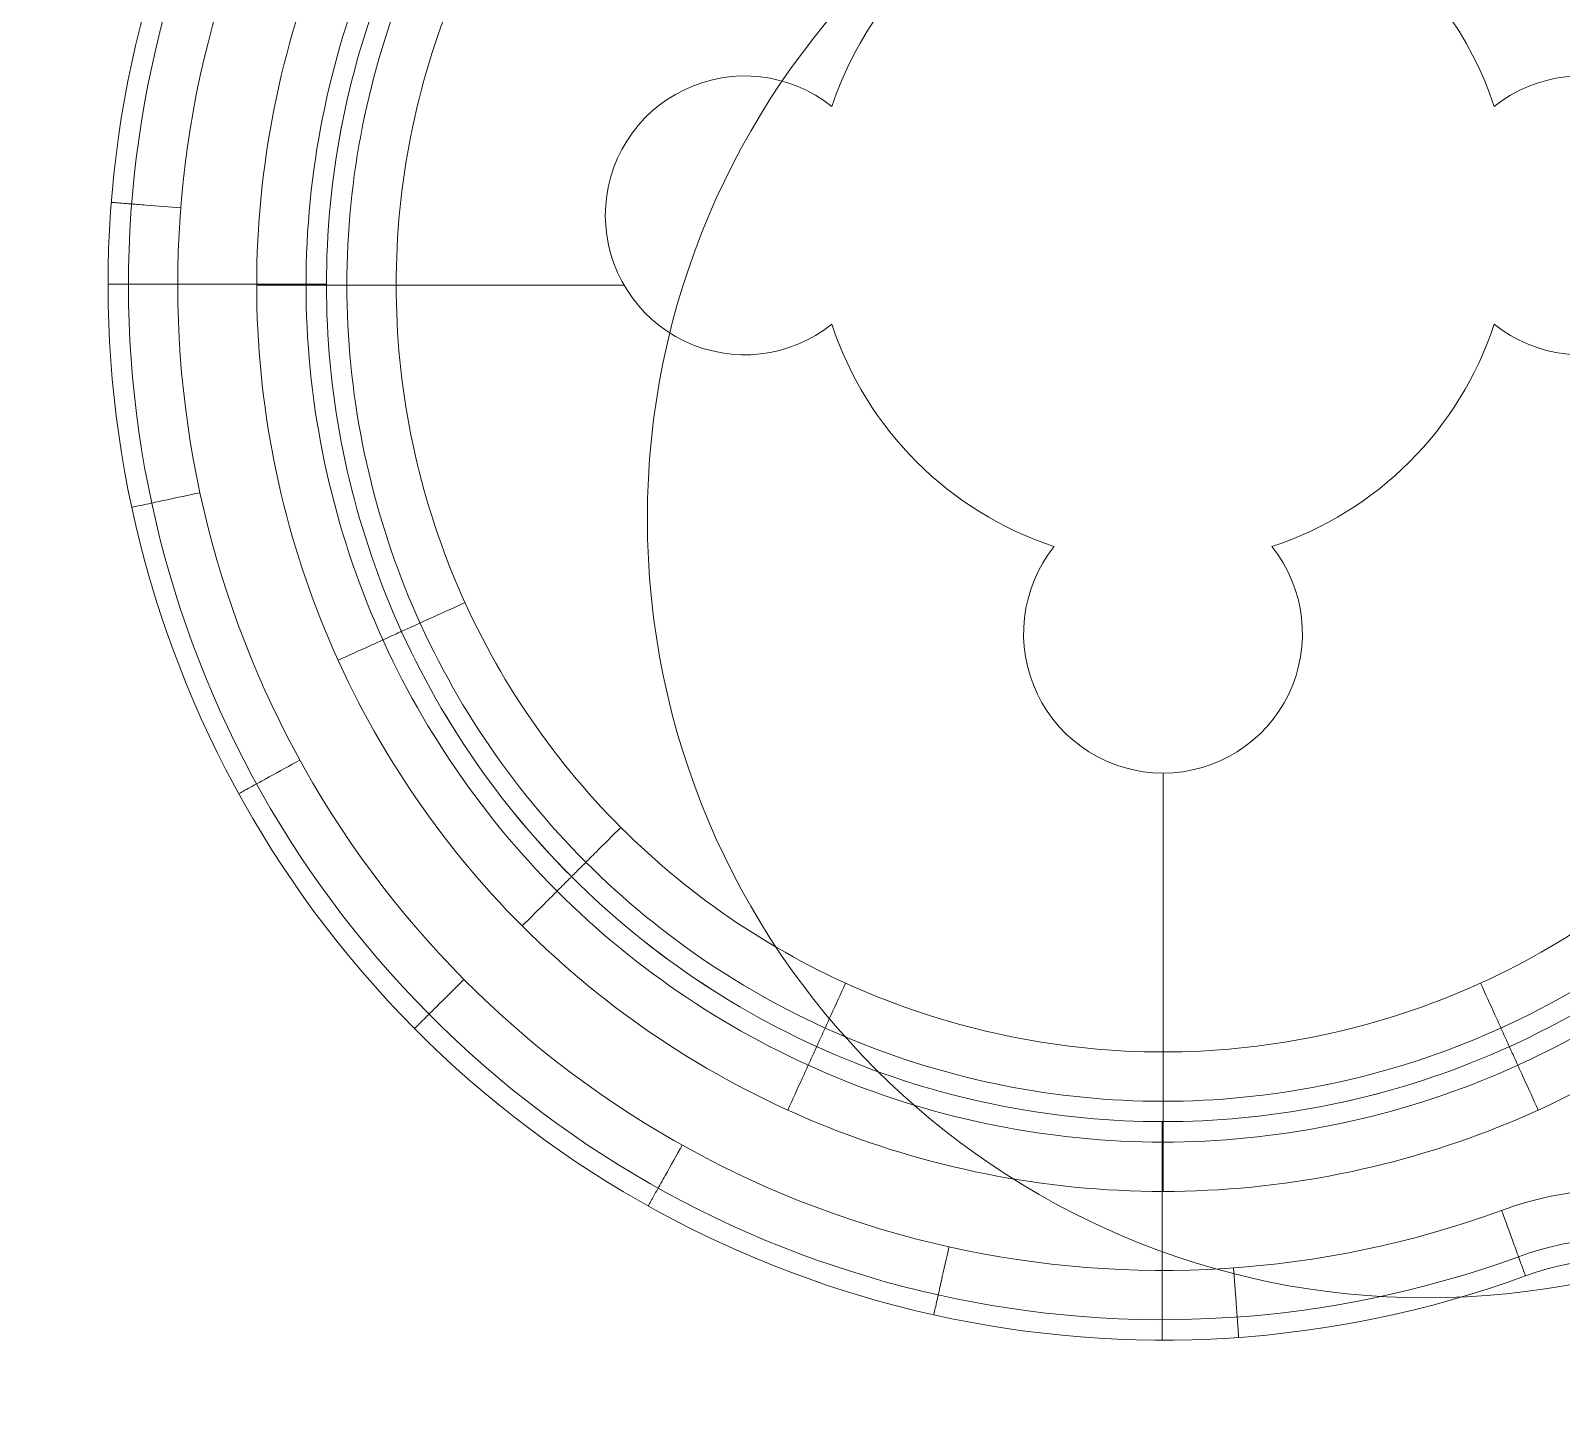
# Model space of a CAD drawing. Header units: inches. Extents: x 25 to 188, y -279 to -12.
# Drawn here: x 114.276 to 119.086, y -222.016 to -217.659 of the extents above; entities that cross this region are included whole.
import ezdxf

# ---------------------------------------------------------------- set-up
doc = ezdxf.new("R2010")
doc.units = ezdxf.units.IN
doc.header["$MEASUREMENT"] = 0
doc.layers.add('back panel', color=7, linetype='Continuous')

# ---------------------------------------------------------------- blocks, each defined once
blk = doc.blocks.new('block 9')
at = {"layer": 'back panel', "color": 7, "lineweight": 18, "true_color": 0xffffff}
for points in [[(116.3304, -217.8448), (116.3304, -217.8448)], [(116.7939, -217.8977), (116.7939, -217.8977)], [(118.8748, -217.8977), (118.8748, -217.8977)], [(116.082, -218.2396), (116.082, -218.2396)], [(114.5197, -218.4558), (115.2059, -218.4558)], [(114.7387, -218.4558), (114.9867, -218.4558)], [(115.2059, -218.4587), (115.2059, -218.4587)], [(115.2059, -218.4587), (116.1407, -218.4587)], [(115.2059, -218.4587), (115.2059, -218.4587)], [(115.4248, -218.4587), (116.1407, -218.4587)], [(116.7939, -218.5816), (116.7939, -218.5816)], [(118.8748, -218.5816), (118.8748, -218.5816)], [(116.3304, -218.6345), (116.3304, -218.6345)], [(117.0599, -219.0141), (117.0599, -219.0141)], [(118.6088, -219.0141), (118.6088, -219.0141)], [(116.2142, -219.1925), (116.2142, -219.1925)], [(117.4924, -219.2801), (117.4924, -219.2801)], [(118.1763, -219.2801), (118.1763, -219.2801)], [(117.4394, -219.7436), (117.4394, -219.7436)], [(118.2292, -219.7436), (118.2292, -219.7436)], [(117.8343, -221.0871), (117.8343, -219.9919)], [(117.8343, -219.9919), (117.8343, -219.9919)], [(117.8343, -220.8682), (117.8343, -219.9919)], [(115.4826, -220.7946), (115.4826, -220.7946)], [(117.8315, -221.7733), (117.8315, -221.0871)], [(117.8343, -221.0871), (117.8343, -221.0871)], [(117.8343, -221.0871), (117.8343, -221.0871)], [(117.8315, -221.5543), (117.8315, -221.3063)], [(118.9731, -221.5716), (118.9731, -221.5716)], [(118.6622, -221.6407), (118.6622, -221.6407)]]:
    blk.add_lwpolyline(points, dxfattribs=at)
for points, knots in [([(120.9472, -219.5975), (121.3918, -218.3821), (121.0884, -217.019), (120.1702, -216.107), (119.252, -215.1949), (117.8869, -214.9007), (116.6746, -215.3535)], [0, 0, 0, 0, 1, 1, 1, 2, 2, 2, 2]), ([(120.9472, -219.5975), (121.3918, -218.3821), (121.0884, -217.019), (120.1702, -216.107), (119.252, -215.1949), (117.8869, -214.9007), (116.6746, -215.3535)], [0, 0, 0, 0, 1, 1, 1, 2, 2, 2, 2]), ([(116.6746, -215.3535), (117.8869, -214.9007), (119.252, -215.1949), (120.1702, -216.107), (121.0884, -217.019), (121.3918, -218.3821), (120.9472, -219.5975)], [0, 0, 0, 0, 1, 1, 1, 2, 2, 2, 2]), ([(120.887, -219.5754), (121.3232, -218.3836), (121.0253, -217.0467), (120.125, -216.1525), (119.2247, -215.2582), (117.8858, -214.9694), (116.697, -215.4136)], [0, 0, 0, 0, 1, 1, 1, 2, 2, 2, 2]), ([(120.7415, -219.5222), (121.157, -218.3872), (120.8733, -217.114), (120.0159, -216.2623), (119.1585, -215.4107), (117.8834, -215.1356), (116.7512, -215.5587)], [0, 0, 0, 0, 1, 1, 1, 2, 2, 2, 2]), ([(120.6818, -218.4587), (120.6822, -218.8315), (120.6076, -219.2041), (120.4651, -219.5484), (120.3225, -219.893), (120.1115, -220.2085), (119.8478, -220.4722), (119.5842, -220.7359), (119.2687, -220.9469), (118.9241, -221.0895), (118.5797, -221.2319), (118.2071, -221.3063), (117.8343, -221.3063), (117.4616, -221.3063), (117.0889, -221.2319), (116.7446, -221.0895), (116.3999, -220.9469), (116.0845, -220.7359), (115.8208, -220.4722), (115.5572, -220.2085), (115.346, -219.8931), (115.2035, -219.5484), (115.0611, -219.2041), (114.9867, -218.8314), (114.9867, -218.4587), (114.9867, -218.0859), (115.0611, -217.7133), (115.2035, -217.3689), (115.3461, -217.0243), (115.5571, -216.7088), (115.8208, -216.4451), (116.0845, -216.1815), (116.3999, -215.9704), (116.7446, -215.8279), (117.0889, -215.6855), (117.4616, -215.611), (117.8343, -215.611), (118.2071, -215.611), (118.5797, -215.6854), (118.9241, -215.8279), (119.2687, -215.9704), (119.5842, -216.1815), (119.8478, -216.4452), (120.1115, -216.7088), (120.3225, -217.0244), (120.4651, -217.3689), (120.6076, -217.7133), (120.6822, -218.0859), (120.6818, -218.4587)], [0, 0, 0, 0, 1, 1, 1, 2, 2, 2, 3, 3, 3, 4, 4, 4, 5, 5, 5, 6, 6, 6, 7, 7, 7, 8, 8, 8, 9, 9, 9, 10, 10, 10, 11, 11, 11, 12, 12, 12, 13, 13, 13, 14, 14, 14, 15, 15, 15, 16, 16, 16, 16]), ([(120.5269, -218.4587), (120.5273, -218.8112), (120.4568, -219.1636), (120.322, -219.4891), (120.1872, -219.815), (119.9876, -220.1133), (119.7383, -220.3627), (119.489, -220.612), (119.1907, -220.8116), (118.8648, -220.9464), (118.5392, -221.0811), (118.1868, -221.1514), (117.8343, -221.1514), (117.4819, -221.1514), (117.1295, -221.0811), (116.8038, -220.9464), (116.4779, -220.8116), (116.1797, -220.612), (115.9303, -220.3627), (115.681, -220.1133), (115.4814, -219.815), (115.3466, -219.4891), (115.2119, -219.1635), (115.1415, -218.8111), (115.1416, -218.4587), (115.1416, -218.1062), (115.2119, -217.7538), (115.3466, -217.4282), (115.4814, -217.1023), (115.681, -216.804), (115.9303, -216.5547), (116.1796, -216.3054), (116.478, -216.1058), (116.8038, -215.971), (117.1295, -215.8363), (117.4819, -215.7659), (117.8343, -215.7659), (118.1868, -215.7659), (118.5392, -215.8363), (118.8648, -215.971), (119.1907, -216.1058), (119.489, -216.3054), (119.7383, -216.5547), (119.9876, -216.804), (120.1872, -217.1024), (120.322, -217.4282), (120.4568, -217.7538), (120.5273, -218.1061), (120.5269, -218.4587)], [0, 0, 0, 0, 1, 1, 1, 2, 2, 2, 3, 3, 3, 4, 4, 4, 5, 5, 5, 6, 6, 6, 7, 7, 7, 8, 8, 8, 9, 9, 9, 10, 10, 10, 11, 11, 11, 12, 12, 12, 13, 13, 13, 14, 14, 14, 15, 15, 15, 16, 16, 16, 16]), ([(120.4628, -218.4587), (120.4628, -218.7902), (120.4003, -219.118), (120.2782, -219.4262), (120.1461, -219.7601), (119.9469, -220.0633), (119.693, -220.3172), (119.439, -220.5712), (119.1358, -220.7704), (118.8019, -220.9026), (118.4937, -221.0246), (118.1658, -221.0871), (117.8343, -221.0871), (117.5029, -221.0871), (117.175, -221.0246), (116.8668, -220.9026), (116.5329, -220.7704), (116.2297, -220.5713), (115.9758, -220.3173), (115.7218, -220.0634), (115.5226, -219.7602), (115.3904, -219.4262), (115.2684, -219.118), (115.2059, -218.7902), (115.2059, -218.4587), (115.2059, -218.1272), (115.2684, -217.7994), (115.3904, -217.4912), (115.5226, -217.1573), (115.7218, -216.8541), (115.9757, -216.6001), (116.2296, -216.3462), (116.5329, -216.147), (116.8668, -216.0148), (117.175, -215.8927), (117.5028, -215.8302), (117.8343, -215.8302), (118.1658, -215.8302), (118.4936, -215.8927), (118.8018, -216.0148), (119.1357, -216.1469), (119.439, -216.3461), (119.6929, -216.6), (119.9469, -216.854), (120.146, -217.1572), (120.2782, -217.4911), (120.4003, -217.7993), (120.4628, -218.1272), (120.4628, -218.4587)], [0, 0, 0, 0, 1, 1, 1, 2, 2, 2, 3, 3, 3, 4, 4, 4, 5, 5, 5, 6, 6, 6, 7, 7, 7, 8, 8, 8, 9, 9, 9, 10, 10, 10, 11, 11, 11, 12, 12, 12, 13, 13, 13, 14, 14, 14, 15, 15, 15, 16, 16, 16, 16]), ([(120.4628, -218.4587), (120.4628, -218.7902), (120.4003, -219.118), (120.2782, -219.4262), (120.1461, -219.7601), (119.9469, -220.0633), (119.693, -220.3172), (119.439, -220.5712), (119.1358, -220.7704), (118.8019, -220.9026), (118.4937, -221.0246), (118.1658, -221.0871), (117.8343, -221.0871), (117.5029, -221.0871), (117.175, -221.0246), (116.8668, -220.9026), (116.5329, -220.7704), (116.2297, -220.5713), (115.9758, -220.3173), (115.7218, -220.0634), (115.5226, -219.7602), (115.3904, -219.4262), (115.2684, -219.118), (115.2059, -218.7902), (115.2059, -218.4587), (115.2059, -218.1272), (115.2684, -217.7994), (115.3904, -217.4912), (115.5226, -217.1573), (115.7218, -216.8541), (115.9757, -216.6001), (116.2296, -216.3462), (116.5329, -216.147), (116.8668, -216.0148), (117.175, -215.8927), (117.5028, -215.8302), (117.8343, -215.8302), (118.1658, -215.8302), (118.4936, -215.8927), (118.8018, -216.0148), (119.1357, -216.1469), (119.439, -216.3461), (119.6929, -216.6), (119.9469, -216.854), (120.146, -217.1572), (120.2782, -217.4911), (120.4003, -217.7993), (120.4628, -218.1272), (120.4628, -218.4587)], [0, 0, 0, 0, 1, 1, 1, 2, 2, 2, 3, 3, 3, 4, 4, 4, 5, 5, 5, 6, 6, 6, 7, 7, 7, 8, 8, 8, 9, 9, 9, 10, 10, 10, 11, 11, 11, 12, 12, 12, 13, 13, 13, 14, 14, 14, 15, 15, 15, 16, 16, 16, 16]), ([(120.4628, -218.4587), (120.4628, -218.1272), (120.4003, -217.7994), (120.2782, -217.4912), (120.1461, -217.1573), (119.9469, -216.8541), (119.693, -216.6001), (119.439, -216.3462), (119.1358, -216.147), (118.8019, -216.0148), (118.4937, -215.8927), (118.1658, -215.8302), (117.8343, -215.8302), (117.5029, -215.8302), (117.175, -215.8927), (116.8668, -216.0148), (116.5329, -216.1469), (116.2297, -216.3461), (115.9758, -216.6), (115.7218, -216.854), (115.5226, -217.1572), (115.3904, -217.4911), (115.2684, -217.7993), (115.2059, -218.1272), (115.2059, -218.4587), (115.2059, -218.7902), (115.2684, -219.118), (115.3904, -219.4262), (115.5226, -219.7601), (115.7218, -220.0633), (115.9757, -220.3172), (116.2296, -220.5712), (116.5329, -220.7704), (116.8668, -220.9026), (117.175, -221.0246), (117.5028, -221.0871), (117.8343, -221.0871), (118.1658, -221.0871), (118.4936, -221.0246), (118.8018, -220.9026), (119.1357, -220.7704), (119.439, -220.5713), (119.6929, -220.3173), (119.9469, -220.0634), (120.146, -219.7602), (120.2782, -219.4262), (120.4003, -219.118), (120.4628, -218.7902), (120.4628, -218.4587)], [0, 0, 0, 0, 1, 1, 1, 2, 2, 2, 3, 3, 3, 4, 4, 4, 5, 5, 5, 6, 6, 6, 7, 7, 7, 8, 8, 8, 9, 9, 9, 10, 10, 10, 11, 11, 11, 12, 12, 12, 13, 13, 13, 14, 14, 14, 15, 15, 15, 16, 16, 16, 16]), ([(120.4628, -218.4587), (120.4628, -218.1272), (120.4003, -217.7994), (120.2782, -217.4912), (120.1461, -217.1573), (119.9469, -216.8541), (119.693, -216.6001), (119.439, -216.3462), (119.1358, -216.147), (118.8019, -216.0148), (118.4937, -215.8927), (118.1658, -215.8302), (117.8343, -215.8302), (117.5029, -215.8302), (117.175, -215.8927), (116.8668, -216.0148), (116.5329, -216.1469), (116.2297, -216.3461), (115.9758, -216.6), (115.7218, -216.854), (115.5226, -217.1572), (115.3904, -217.4911), (115.2684, -217.7993), (115.2059, -218.1272), (115.2059, -218.4587), (115.2059, -218.7902), (115.2684, -219.118), (115.3904, -219.4262), (115.5226, -219.7601), (115.7218, -220.0633), (115.9757, -220.3172), (116.2296, -220.5712), (116.5329, -220.7704), (116.8668, -220.9026), (117.175, -221.0246), (117.5028, -221.0871), (117.8343, -221.0871), (118.1658, -221.0871), (118.4936, -221.0246), (118.8018, -220.9026), (119.1357, -220.7704), (119.439, -220.5713), (119.6929, -220.3173), (119.9469, -220.0634), (120.146, -219.7602), (120.2782, -219.4262), (120.4003, -219.118), (120.4628, -218.7902), (120.4628, -218.4587)], [0, 0, 0, 0, 1, 1, 1, 2, 2, 2, 3, 3, 3, 4, 4, 4, 5, 5, 5, 6, 6, 6, 7, 7, 7, 8, 8, 8, 9, 9, 9, 10, 10, 10, 11, 11, 11, 12, 12, 12, 13, 13, 13, 14, 14, 14, 15, 15, 15, 16, 16, 16, 16]), ([(120.4628, -218.4587), (120.4628, -218.1272), (120.4003, -217.7994), (120.2782, -217.4912), (120.1461, -217.1573), (119.9469, -216.8541), (119.693, -216.6001), (119.439, -216.3462), (119.1358, -216.147), (118.8019, -216.0148), (118.4937, -215.8927), (118.1658, -215.8302), (117.8343, -215.8302), (117.5029, -215.8302), (117.175, -215.8927), (116.8668, -216.0148), (116.5329, -216.1469), (116.2297, -216.3461), (115.9758, -216.6), (115.7218, -216.854), (115.5226, -217.1572), (115.3904, -217.4911), (115.2684, -217.7993), (115.2059, -218.1272), (115.2059, -218.4587), (115.2059, -218.7902), (115.2684, -219.118), (115.3904, -219.4262), (115.5226, -219.7601), (115.7218, -220.0633), (115.9757, -220.3172), (116.2296, -220.5712), (116.5329, -220.7704), (116.8668, -220.9026), (117.175, -221.0246), (117.5028, -221.0871), (117.8343, -221.0871), (118.1658, -221.0871), (118.4936, -221.0246), (118.8018, -220.9026), (119.1357, -220.7704), (119.439, -220.5713), (119.6929, -220.3173), (119.9469, -220.0634), (120.146, -219.7602), (120.2782, -219.4262), (120.4003, -219.118), (120.4628, -218.7902), (120.4628, -218.4587)], [0, 0, 0, 0, 1, 1, 1, 2, 2, 2, 3, 3, 3, 4, 4, 4, 5, 5, 5, 6, 6, 6, 7, 7, 7, 8, 8, 8, 9, 9, 9, 10, 10, 10, 11, 11, 11, 12, 12, 12, 13, 13, 13, 14, 14, 14, 15, 15, 15, 16, 16, 16, 16]), ([(120.4628, -218.4587), (120.4628, -218.7902), (120.4003, -219.118), (120.2782, -219.4262), (120.1461, -219.7601), (119.9469, -220.0633), (119.693, -220.3172), (119.439, -220.5712), (119.1358, -220.7704), (118.8019, -220.9026), (118.4937, -221.0246), (118.1658, -221.0871), (117.8343, -221.0871), (117.5029, -221.0871), (117.175, -221.0246), (116.8668, -220.9026), (116.5329, -220.7704), (116.2297, -220.5713), (115.9758, -220.3173), (115.7218, -220.0634), (115.5226, -219.7602), (115.3904, -219.4262), (115.2684, -219.118), (115.2059, -218.7902), (115.2059, -218.4587), (115.2059, -218.1272), (115.2684, -217.7994), (115.3904, -217.4912), (115.5226, -217.1573), (115.7218, -216.8541), (115.9757, -216.6001), (116.2296, -216.3462), (116.5329, -216.147), (116.8668, -216.0148), (117.175, -215.8927), (117.5028, -215.8302), (117.8343, -215.8302), (118.1658, -215.8302), (118.4936, -215.8927), (118.8018, -216.0148), (119.1357, -216.1469), (119.439, -216.3461), (119.6929, -216.6), (119.9469, -216.854), (120.146, -217.1572), (120.2782, -217.4911), (120.4003, -217.7993), (120.4628, -218.1272), (120.4628, -218.4587)], [0, 0, 0, 0, 1, 1, 1, 2, 2, 2, 3, 3, 3, 4, 4, 4, 5, 5, 5, 6, 6, 6, 7, 7, 7, 8, 8, 8, 9, 9, 9, 10, 10, 10, 11, 11, 11, 12, 12, 12, 13, 13, 13, 14, 14, 14, 15, 15, 15, 16, 16, 16, 16]), ([(120.3986, -218.4587), (120.399, -218.1229), (120.3318, -217.7874), (120.2035, -217.4773), (120.0751, -217.167), (119.885, -216.8829), (119.6476, -216.6454), (119.4102, -216.408), (119.126, -216.2179), (118.8157, -216.0895), (118.5056, -215.9612), (118.17, -215.8942), (117.8343, -215.8942), (117.4987, -215.8942), (117.1631, -215.9612), (116.853, -216.0895), (116.5426, -216.2179), (116.2585, -216.408), (116.0211, -216.6454), (115.7836, -216.8828), (115.5935, -217.167), (115.4651, -217.4773), (115.3369, -217.7874), (115.2699, -218.123), (115.2699, -218.4587), (115.2699, -218.7943), (115.3369, -219.1299), (115.4652, -219.44), (115.5935, -219.7504), (115.7836, -220.0345), (116.0211, -220.272), (116.2585, -220.5094), (116.5426, -220.6995), (116.853, -220.8278), (117.1631, -220.9561), (117.4987, -221.0231), (117.8343, -221.0231), (118.17, -221.0231), (118.5056, -220.9561), (118.8157, -220.8278), (119.126, -220.6995), (119.4102, -220.5094), (119.6476, -220.2719), (119.885, -220.0345), (120.0751, -219.7503), (120.2035, -219.44), (120.3318, -219.13), (120.399, -218.7944), (120.3986, -218.4587)], [0, 0, 0, 0, 1, 1, 1, 2, 2, 2, 3, 3, 3, 4, 4, 4, 5, 5, 5, 6, 6, 6, 7, 7, 7, 8, 8, 8, 9, 9, 9, 10, 10, 10, 11, 11, 11, 12, 12, 12, 13, 13, 13, 14, 14, 14, 15, 15, 15, 16, 16, 16, 16]), ([(120.2438, -218.4587), (120.2441, -218.1432), (120.181, -217.8279), (120.0604, -217.5366), (119.9397, -217.245), (119.7612, -216.978), (119.5381, -216.7549), (119.315, -216.5318), (119.048, -216.3532), (118.7564, -216.2326), (118.465, -216.1121), (118.1497, -216.0491), (117.8343, -216.0491), (117.5189, -216.0491), (117.2036, -216.1121), (116.9122, -216.2326), (116.6206, -216.3532), (116.3537, -216.5318), (116.1306, -216.7549), (115.9075, -216.978), (115.7288, -217.245), (115.6082, -217.5366), (115.4877, -217.828), (115.4248, -218.1433), (115.4248, -218.4587), (115.4248, -218.7741), (115.4877, -219.0894), (115.6083, -219.3808), (115.7289, -219.6724), (115.9075, -219.9393), (116.1306, -220.1624), (116.3537, -220.3855), (116.6206, -220.5641), (116.9122, -220.6847), (117.2036, -220.8052), (117.5189, -220.8682), (117.8343, -220.8682), (118.1497, -220.8682), (118.4651, -220.8053), (118.7564, -220.6847), (119.048, -220.5641), (119.315, -220.3855), (119.5381, -220.1624), (119.7612, -219.9393), (119.9397, -219.6723), (120.0604, -219.3808), (120.181, -219.0894), (120.2441, -218.7741), (120.2438, -218.4587)], [0, 0, 0, 0, 1, 1, 1, 2, 2, 2, 3, 3, 3, 4, 4, 4, 5, 5, 5, 6, 6, 6, 7, 7, 7, 8, 8, 8, 9, 9, 9, 10, 10, 10, 11, 11, 11, 12, 12, 12, 13, 13, 13, 14, 14, 14, 15, 15, 15, 16, 16, 16, 16]), ([(118.6622, -216.7445), (117.3124, -216.7445), (116.2142, -217.8427), (116.2142, -219.1925), (116.2142, -220.5425), (117.3124, -221.6407), (118.6622, -221.6407), (120.0121, -221.6407), (121.1104, -220.5425), (121.1104, -219.1925), (121.1104, -217.8427), (120.0121, -216.7445), (118.6622, -216.7445)], [0, 0, 0, 0, 1, 1, 1, 2, 2, 2, 3, 3, 3, 4, 4, 4, 4]), ([(118.6622, -216.7445), (120.0121, -216.7445), (121.1104, -217.8427), (121.1104, -219.1925), (121.1104, -220.5425), (120.0121, -221.6407), (118.6622, -221.6407), (117.3124, -221.6407), (116.2142, -220.5425), (116.2142, -219.1925), (116.2142, -217.8427), (117.3124, -216.7445), (118.6622, -216.7445)], [0, 0, 0, 0, 1, 1, 1, 2, 2, 2, 3, 3, 3, 4, 4, 4, 4]), ([(118.6622, -216.7445), (117.3124, -216.7445), (116.2142, -217.8427), (116.2142, -219.1925), (116.2142, -220.5425), (117.3124, -221.6407), (118.6622, -221.6407), (120.0121, -221.6407), (121.1104, -220.5425), (121.1104, -219.1925), (121.1104, -217.8427), (120.0121, -216.7445), (118.6622, -216.7445)], [0, 0, 0, 0, 1, 1, 1, 2, 2, 2, 3, 3, 3, 4, 4, 4, 4]), ([(118.8748, -217.8977), (118.727, -217.4482), (118.3074, -217.1444), (117.8343, -217.1444), (117.3612, -217.1444), (116.9416, -217.4482), (116.7939, -217.8977)], [0, 0, 0, 0, 1, 1, 1, 2, 2, 2, 2]), ([(116.7939, -217.8977), (116.9416, -217.4482), (117.3612, -217.1444), (117.8343, -217.1444), (118.3074, -217.1444), (118.727, -217.4482), (118.8748, -217.8977)], [0, 0, 0, 0, 1, 1, 1, 2, 2, 2, 2]), ([(118.8748, -217.8977), (118.727, -217.4482), (118.3074, -217.1444), (117.8343, -217.1444), (117.3612, -217.1444), (116.9416, -217.4482), (116.7939, -217.8977)], [0, 0, 0, 0, 1, 1, 1, 2, 2, 2, 2]), ([(114.7292, -217.2989), (114.2764, -218.5113), (114.5706, -219.8764), (115.4826, -220.7946), (116.3946, -221.7128), (117.7577, -222.0162), (118.9731, -221.5716)], [0, 0, 0, 0, 1, 1, 1, 2, 2, 2, 2]), ([(114.7292, -217.2989), (114.2764, -218.5113), (114.5706, -219.8764), (115.4826, -220.7946), (116.3946, -221.7128), (117.7577, -222.0162), (118.9731, -221.5716)], [0, 0, 0, 0, 1, 1, 1, 2, 2, 2, 2]), ([(118.9731, -221.5716), (117.7577, -222.0162), (116.3946, -221.7128), (115.4826, -220.7946), (114.5706, -219.8764), (114.2764, -218.5113), (114.7292, -217.2989)], [0, 0, 0, 0, 1, 1, 1, 2, 2, 2, 2]), ([(114.7893, -217.3213), (114.345, -218.5102), (114.6339, -219.8491), (115.5281, -220.7494), (116.4224, -221.6497), (117.7593, -221.9475), (118.9511, -221.5113)], [0, 0, 0, 0, 1, 1, 1, 2, 2, 2, 2]), ([(114.9344, -217.3756), (114.5113, -218.5077), (114.7864, -219.7828), (115.638, -220.6402), (116.4897, -221.4977), (117.7629, -221.7813), (118.8979, -221.3659)], [0, 0, 0, 0, 1, 1, 1, 2, 2, 2, 2]), ([(116.7939, -217.8977), (116.6624, -217.7924), (116.4822, -217.7718), (116.3304, -217.8448), (116.1786, -217.9177), (116.082, -218.0712), (116.082, -218.2396), (116.082, -218.4081), (116.1786, -218.5616), (116.3304, -218.6345), (116.4822, -218.7075), (116.6624, -218.6869), (116.7939, -218.5816)], [0, 0, 0, 0, 1, 1, 1, 2, 2, 2, 3, 3, 3, 4, 4, 4, 4]), ([(116.7939, -218.5816), (116.6624, -218.6869), (116.4822, -218.7075), (116.3304, -218.6345), (116.1786, -218.5616), (116.082, -218.4081), (116.082, -218.2396), (116.082, -218.0712), (116.1786, -217.9177), (116.3304, -217.8448), (116.4822, -217.7718), (116.6624, -217.7924), (116.7939, -217.8977)], [0, 0, 0, 0, 1, 1, 1, 2, 2, 2, 3, 3, 3, 4, 4, 4, 4]), ([(116.7939, -217.8977), (116.6624, -217.7924), (116.4822, -217.7718), (116.3304, -217.8448), (116.1786, -217.9177), (116.082, -218.0712), (116.082, -218.2396), (116.082, -218.4081), (116.1786, -218.5616), (116.3304, -218.6345), (116.4822, -218.7075), (116.6624, -218.6869), (116.7939, -218.5816)], [0, 0, 0, 0, 1, 1, 1, 2, 2, 2, 3, 3, 3, 4, 4, 4, 4]), ([(118.8748, -218.5816), (119.0062, -218.6869), (119.1864, -218.7075), (119.3382, -218.6345), (119.4901, -218.5616), (119.5866, -218.4081), (119.5866, -218.2396), (119.5866, -218.0712), (119.4901, -217.9177), (119.3382, -217.8448), (119.1864, -217.7718), (119.0062, -217.7924), (118.8748, -217.8977)], [0, 0, 0, 0, 1, 1, 1, 2, 2, 2, 3, 3, 3, 4, 4, 4, 4]), ([(118.8748, -217.8977), (119.0062, -217.7924), (119.1864, -217.7718), (119.3382, -217.8448), (119.4901, -217.9177), (119.5866, -218.0712), (119.5866, -218.2396), (119.5866, -218.4081), (119.4901, -218.5616), (119.3382, -218.6345), (119.1864, -218.7075), (119.0062, -218.6869), (118.8748, -218.5816)], [0, 0, 0, 0, 1, 1, 1, 2, 2, 2, 3, 3, 3, 4, 4, 4, 4]), ([(118.8748, -218.5816), (119.0062, -218.6869), (119.1864, -218.7075), (119.3382, -218.6345), (119.4901, -218.5616), (119.5866, -218.4081), (119.5866, -218.2396), (119.5866, -218.0712), (119.4901, -217.9177), (119.3382, -217.8448), (119.1864, -217.7718), (119.0062, -217.7924), (118.8748, -217.8977)], [0, 0, 0, 0, 1, 1, 1, 2, 2, 2, 3, 3, 3, 4, 4, 4, 4]), ([(114.5298, -218.1988), (114.5297, -218.199), (114.5301, -218.1988), (114.5302, -218.1988), (114.5306, -218.1989), (114.531, -218.1989), (114.5314, -218.1989), (114.533, -218.199), (114.5347, -218.1992), (114.5363, -218.1993), (114.5432, -218.1998), (114.5502, -218.2004), (114.5571, -218.2009), (114.5662, -218.2017), (114.5753, -218.2024), (114.5844, -218.2031), (114.6026, -218.2045), (114.6208, -218.206), (114.639, -218.2074), (114.6754, -218.2102), (114.7118, -218.2131), (114.7482, -218.216)], [0, 0, 0, 0, 1, 1, 1, 2, 2, 2, 3, 3, 3, 4, 4, 4, 5, 5, 5, 6, 6, 6, 7, 7, 7, 7]), ([(115.2057, -218.4587), (115.2066, -218.4592), (115.2047, -218.4587), (115.2042, -218.4587), (115.2025, -218.4587), (115.2009, -218.4587), (115.1992, -218.4587), (115.1923, -218.4587), (115.1853, -218.4587), (115.1783, -218.4587), (115.1692, -218.4587), (115.1601, -218.4587), (115.151, -218.4587), (115.1327, -218.4587), (115.1145, -218.4587), (115.0962, -218.4587), (115.0597, -218.4587), (115.0232, -218.4587), (114.9867, -218.4587)], [0, 0, 0, 0, 1, 1, 1, 2, 2, 2, 3, 3, 3, 4, 4, 4, 5, 5, 5, 6, 6, 6, 6]), ([(115.2057, -218.4587), (115.2047, -218.459), (115.2068, -218.4587), (115.2073, -218.4587), (115.2089, -218.4587), (115.2106, -218.4587), (115.2122, -218.4587), (115.2192, -218.4587), (115.2261, -218.4587), (115.2331, -218.4587), (115.2422, -218.4587), (115.2513, -218.4587), (115.2604, -218.4587), (115.2787, -218.4587), (115.297, -218.4587), (115.3152, -218.4587), (115.3517, -218.4587), (115.3882, -218.4587), (115.4248, -218.4587)], [0, 0, 0, 0, 1, 1, 1, 2, 2, 2, 3, 3, 3, 4, 4, 4, 5, 5, 5, 6, 6, 6, 6]), ([(114.594, -219.1571), (114.5941, -219.1568), (114.5943, -219.157), (114.5944, -219.157), (114.5948, -219.1569), (114.5952, -219.1568), (114.5956, -219.1567), (114.5972, -219.1564), (114.5988, -219.156), (114.6004, -219.1557), (114.6072, -219.1542), (114.614, -219.1528), (114.6208, -219.1513), (114.6297, -219.1494), (114.6386, -219.1474), (114.6476, -219.1455), (114.6654, -219.1417), (114.6832, -219.1378), (114.7011, -219.134), (114.7368, -219.1263), (114.7725, -219.1186), (114.8082, -219.1109)], [0, 0, 0, 0, 1, 1, 1, 2, 2, 2, 3, 3, 3, 4, 4, 4, 5, 5, 5, 6, 6, 6, 7, 7, 7, 7]), ([(117.4924, -219.2801), (117.3871, -219.4115), (117.3665, -219.5918), (117.4394, -219.7436), (117.5124, -219.8954), (117.6659, -219.9919), (117.8343, -219.9919), (118.0028, -219.9919), (118.1563, -219.8954), (118.2292, -219.7436), (118.3021, -219.5918), (118.2816, -219.4115), (118.1763, -219.2801)], [0, 0, 0, 0, 1, 1, 1, 2, 2, 2, 3, 3, 3, 4, 4, 4, 4]), ([(118.1763, -219.2801), (118.2816, -219.4115), (118.3021, -219.5918), (118.2292, -219.7436), (118.1563, -219.8954), (118.0028, -219.9919), (117.8343, -219.9919), (117.6659, -219.9919), (117.5124, -219.8954), (117.4394, -219.7436), (117.3665, -219.5918), (117.3871, -219.4115), (117.4924, -219.2801)], [0, 0, 0, 0, 1, 1, 1, 2, 2, 2, 3, 3, 3, 4, 4, 4, 4]), ([(117.4924, -219.2801), (117.3871, -219.4115), (117.3665, -219.5918), (117.4394, -219.7436), (117.5124, -219.8954), (117.6659, -219.9919), (117.8343, -219.9919), (118.0028, -219.9919), (118.1563, -219.8954), (118.2292, -219.7436), (118.3021, -219.5918), (118.2816, -219.4115), (118.1763, -219.2801)], [0, 0, 0, 0, 1, 1, 1, 2, 2, 2, 3, 3, 3, 4, 4, 4, 4]), ([(115.4416, -219.5469), (115.4416, -219.5467), (115.4419, -219.5468), (115.4419, -219.5468), (115.4423, -219.5466), (115.4427, -219.5464), (115.443, -219.5463), (115.4445, -219.5456), (115.446, -219.5449), (115.4475, -219.5442), (115.4538, -219.5414), (115.4602, -219.5385), (115.4665, -219.5356), (115.4748, -219.5318), (115.4831, -219.528), (115.4914, -219.5243), (115.5081, -219.5167), (115.5247, -219.5092), (115.5413, -219.5016), (115.5745, -219.4865), (115.6078, -219.4714), (115.641, -219.4562)], [0, 0, 0, 0, 1, 1, 1, 2, 2, 2, 3, 3, 3, 4, 4, 4, 5, 5, 5, 6, 6, 6, 7, 7, 7, 7]), ([(115.4416, -219.5469), (115.4414, -219.5468), (115.4414, -219.547), (115.4414, -219.547), (115.4409, -219.5472), (115.4405, -219.5474), (115.4402, -219.5476), (115.4387, -219.5482), (115.4372, -219.5489), (115.4357, -219.5496), (115.4293, -219.5525), (115.423, -219.5554), (115.4167, -219.5582), (115.4084, -219.562), (115.4, -219.5658), (115.3917, -219.5696), (115.3751, -219.5771), (115.3585, -219.5847), (115.3419, -219.5923), (115.3087, -219.6074), (115.2754, -219.6225), (115.2422, -219.6376)], [0, 0, 0, 0, 1, 1, 1, 2, 2, 2, 3, 3, 3, 4, 4, 4, 5, 5, 5, 6, 6, 6, 7, 7, 7, 7]), ([(114.9303, -220.0567), (114.9303, -220.0567), (114.9305, -220.0566), (114.9306, -220.0565), (114.931, -220.0563), (114.9313, -220.0561), (114.9316, -220.0559), (114.9331, -220.0552), (114.9345, -220.0544), (114.9359, -220.0536), (114.9421, -220.0502), (114.9482, -220.0469), (114.9543, -220.0435), (114.9623, -220.0391), (114.9703, -220.0347), (114.9782, -220.0303), (114.9942, -220.0215), (115.0102, -220.0127), (115.0262, -220.0039), (115.0582, -219.9863), (115.0902, -219.9687), (115.1222, -219.9511)], [0, 0, 0, 0, 1, 1, 1, 2, 2, 2, 3, 3, 3, 4, 4, 4, 5, 5, 5, 6, 6, 6, 7, 7, 7, 7]), ([(115.9757, -220.3173), (115.9754, -220.3183), (115.9764, -220.3166), (115.9768, -220.3162), (115.978, -220.3151), (115.9791, -220.3139), (115.9803, -220.3127), (115.9852, -220.3078), (115.9901, -220.3029), (115.9951, -220.298), (116.0015, -220.2915), (116.0079, -220.2851), (116.0144, -220.2786), (116.0273, -220.2657), (116.0402, -220.2528), (116.0531, -220.2399), (116.079, -220.2141), (116.1048, -220.1883), (116.1306, -220.1624)], [0, 0, 0, 0, 1, 1, 1, 2, 2, 2, 3, 3, 3, 4, 4, 4, 5, 5, 5, 6, 6, 6, 6]), ([(115.9757, -220.3173), (115.9752, -220.3176), (115.975, -220.318), (115.9746, -220.3184), (115.9734, -220.3196), (115.9723, -220.3207), (115.9711, -220.3219), (115.9662, -220.3268), (115.9613, -220.3317), (115.9563, -220.3367), (115.9499, -220.3431), (115.9435, -220.3496), (115.937, -220.356), (115.9241, -220.3689), (115.9112, -220.3818), (115.8983, -220.3948), (115.8725, -220.4206), (115.8466, -220.4464), (115.8208, -220.4722)], [0, 0, 0, 0, 1, 1, 1, 2, 2, 2, 3, 3, 3, 4, 4, 4, 5, 5, 5, 6, 6, 6, 6]), ([(115.4826, -220.7946), (115.4827, -220.7939), (115.4833, -220.7938), (115.4837, -220.7935), (115.4849, -220.7923), (115.486, -220.7912), (115.4872, -220.79), (115.4921, -220.7851), (115.4971, -220.7802), (115.502, -220.7753), (115.5085, -220.7689), (115.515, -220.7624), (115.5214, -220.756), (115.5344, -220.7432), (115.5473, -220.7303), (115.5603, -220.7174), (115.5862, -220.6917), (115.6121, -220.666), (115.638, -220.6402)], [0, 0, 0, 0, 1, 1, 1, 2, 2, 2, 3, 3, 3, 4, 4, 4, 5, 5, 5, 6, 6, 6, 6]), ([(116.7461, -220.8514), (116.7459, -220.851), (116.7466, -220.8502), (116.7467, -220.8499), (116.7474, -220.8485), (116.7481, -220.847), (116.7488, -220.8455), (116.7516, -220.8391), (116.7545, -220.8328), (116.7574, -220.8265), (116.7612, -220.8182), (116.765, -220.8099), (116.7687, -220.8015), (116.7763, -220.7849), (116.7839, -220.7683), (116.7914, -220.7517), (116.8065, -220.7184), (116.8216, -220.6852), (116.8367, -220.652)], [0, 0, 0, 0, 1, 1, 1, 2, 2, 2, 3, 3, 3, 4, 4, 4, 5, 5, 5, 6, 6, 6, 6]), ([(118.9226, -220.8514), (118.9221, -220.8513), (118.9221, -220.8502), (118.9219, -220.85), (118.9213, -220.8485), (118.9206, -220.847), (118.9199, -220.8455), (118.917, -220.8391), (118.9141, -220.8328), (118.9113, -220.8265), (118.9075, -220.8182), (118.9037, -220.8099), (118.8999, -220.8015), (118.8924, -220.7849), (118.8848, -220.7683), (118.8772, -220.7517), (118.8621, -220.7185), (118.847, -220.6852), (118.8319, -220.652)], [0, 0, 0, 0, 1, 1, 1, 2, 2, 2, 3, 3, 3, 4, 4, 4, 5, 5, 5, 6, 6, 6, 6]), ([(116.7461, -220.8514), (116.7464, -220.8518), (116.7455, -220.8525), (116.7455, -220.8525), (116.7447, -220.8543), (116.7441, -220.8558), (116.7434, -220.8573), (116.7405, -220.8636), (116.7376, -220.87), (116.7347, -220.8763), (116.7309, -220.8846), (116.7272, -220.8929), (116.7234, -220.9012), (116.7158, -220.9178), (116.7083, -220.9345), (116.7007, -220.9511), (116.6856, -220.9843), (116.6705, -221.0175), (116.6554, -221.0508)], [0, 0, 0, 0, 1, 1, 1, 2, 2, 2, 3, 3, 3, 4, 4, 4, 5, 5, 5, 6, 6, 6, 6]), ([(118.9226, -220.8514), (118.923, -220.8514), (118.9231, -220.8525), (118.9231, -220.8525), (118.9239, -220.8543), (118.9246, -220.8558), (118.9253, -220.8573), (118.9282, -220.8636), (118.931, -220.87), (118.9339, -220.8763), (118.9377, -220.8846), (118.9415, -220.8929), (118.9452, -220.9012), (118.9528, -220.9178), (118.9604, -220.9345), (118.9679, -220.9511), (118.983, -220.9843), (118.9981, -221.0175), (119.0133, -221.0508)], [0, 0, 0, 0, 1, 1, 1, 2, 2, 2, 3, 3, 3, 4, 4, 4, 5, 5, 5, 6, 6, 6, 6]), ([(117.8343, -221.0873), (117.8345, -221.0875), (117.8343, -221.087), (117.8343, -221.087), (117.8343, -221.0865), (117.8343, -221.0861), (117.8343, -221.0857), (117.8343, -221.0841), (117.8343, -221.0825), (117.8343, -221.0808), (117.8343, -221.0739), (117.8343, -221.0669), (117.8343, -221.0599), (117.8343, -221.0508), (117.8343, -221.0417), (117.8343, -221.0326), (117.8343, -221.0143), (117.8343, -220.996), (117.8343, -220.9778), (117.8343, -220.9413), (117.8343, -220.9048), (117.8343, -220.8682)], [0, 0, 0, 0, 1, 1, 1, 2, 2, 2, 3, 3, 3, 4, 4, 4, 5, 5, 5, 6, 6, 6, 7, 7, 7, 7]), ([(117.8343, -221.0873), (117.8341, -221.0872), (117.8343, -221.0876), (117.8343, -221.0876), (117.8343, -221.0881), (117.8343, -221.0885), (117.8343, -221.0889), (117.8343, -221.0905), (117.8343, -221.0921), (117.8343, -221.0938), (117.8343, -221.1007), (117.8343, -221.1077), (117.8343, -221.1147), (117.8343, -221.1238), (117.8343, -221.1329), (117.8343, -221.142), (117.8343, -221.1603), (117.8343, -221.1785), (117.8343, -221.1968), (117.8343, -221.2333), (117.8343, -221.2698), (117.8343, -221.3063)], [0, 0, 0, 0, 1, 1, 1, 2, 2, 2, 3, 3, 3, 4, 4, 4, 5, 5, 5, 6, 6, 6, 7, 7, 7, 7]), ([(116.2168, -221.3519), (116.2165, -221.3529), (116.2172, -221.351), (116.2175, -221.3505), (116.2183, -221.3491), (116.2191, -221.3477), (116.2199, -221.3462), (116.2233, -221.3401), (116.2267, -221.3341), (116.2301, -221.328), (116.2345, -221.32), (116.239, -221.3121), (116.2434, -221.3041), (116.2524, -221.2882), (116.2613, -221.2722), (116.2702, -221.2563), (116.288, -221.2244), (116.3058, -221.1926), (116.3236, -221.1607)], [0, 0, 0, 0, 1, 1, 1, 2, 2, 2, 3, 3, 3, 4, 4, 4, 5, 5, 5, 6, 6, 6, 6]), ([(118.8979, -221.3659), (119.1143, -221.2858), (119.3565, -221.2781), (119.5779, -221.342), (119.7993, -221.4059), (120.0001, -221.5415), (120.1406, -221.7246)], [0, 0, 0, 0, 1, 1, 1, 2, 2, 2, 2]), ([(118.9731, -221.5716), (118.9735, -221.5726), (118.9728, -221.5706), (118.9726, -221.5701), (118.972, -221.5686), (118.9715, -221.567), (118.9709, -221.5655), (118.9685, -221.5589), (118.9661, -221.5524), (118.9637, -221.5459), (118.9606, -221.5373), (118.9574, -221.5287), (118.9543, -221.5202), (118.948, -221.503), (118.9418, -221.4859), (118.9355, -221.4687), (118.9229, -221.4344), (118.9104, -221.4001), (118.8979, -221.3659)], [0, 0, 0, 0, 1, 1, 1, 2, 2, 2, 3, 3, 3, 4, 4, 4, 5, 5, 5, 6, 6, 6, 6]), ([(118.9511, -221.5113), (119.1369, -221.4426), (119.3449, -221.436), (119.5349, -221.4909), (119.725, -221.5457), (119.8974, -221.6621), (120.0181, -221.8193)], [0, 0, 0, 0, 1, 1, 1, 2, 2, 2, 2]), ([(117.1141, -221.6942), (117.1144, -221.6937), (117.1143, -221.6932), (117.1144, -221.6927), (117.1148, -221.6911), (117.1151, -221.6895), (117.1155, -221.6879), (117.117, -221.6811), (117.1185, -221.6743), (117.12, -221.6675), (117.122, -221.6586), (117.124, -221.6497), (117.126, -221.6407), (117.1299, -221.6229), (117.1339, -221.6051), (117.1379, -221.5873), (117.1458, -221.5517), (117.1537, -221.516), (117.1617, -221.4804)], [0, 0, 0, 0, 1, 1, 1, 2, 2, 2, 3, 3, 3, 4, 4, 4, 5, 5, 5, 6, 6, 6, 6]), ([(118.0719, -221.7648), (118.0721, -221.7659), (118.0718, -221.7638), (118.0718, -221.7633), (118.0717, -221.7616), (118.0716, -221.76), (118.0714, -221.7584), (118.0709, -221.7514), (118.0704, -221.7445), (118.0699, -221.7375), (118.0693, -221.7284), (118.0686, -221.7193), (118.068, -221.7102), (118.0667, -221.692), (118.0654, -221.6738), (118.064, -221.6556), (118.0614, -221.6192), (118.0588, -221.5828), (118.0562, -221.5464)], [0, 0, 0, 0, 1, 1, 1, 2, 2, 2, 3, 3, 3, 4, 4, 4, 5, 5, 5, 6, 6, 6, 6])]:
    blk.add_open_spline(points, degree=3, knots=knots, dxfattribs=at)
for points in [[(116.7939, -218.5816), (116.9025, -218.9122), (117.1618, -219.1714), (117.4924, -219.2801)], [(117.4924, -219.2801), (117.1618, -219.1714), (116.9025, -218.9122), (116.7939, -218.5816)], [(116.7939, -218.5816), (116.9025, -218.9122), (117.1618, -219.1714), (117.4924, -219.2801)], [(118.1763, -219.2801), (118.5069, -219.1714), (118.7661, -218.9122), (118.8748, -218.5816)], [(118.8748, -218.5816), (118.7661, -218.9122), (118.5069, -219.1714), (118.1763, -219.2801)], [(118.1763, -219.2801), (118.5069, -219.1714), (118.7661, -218.9122), (118.8748, -218.5816)], [(118.9731, -221.5716), (119.3316, -221.4404), (119.7338, -221.5565), (119.9673, -221.8585)], [(118.9731, -221.5716), (119.3316, -221.4404), (119.7338, -221.5565), (119.9673, -221.8585)], [(119.9673, -221.8585), (119.7338, -221.5565), (119.3316, -221.4404), (118.9731, -221.5716)]]:
    blk.add_open_spline(points, degree=3, dxfattribs=at)
blk = doc.blocks.new('block 8')
at = {"layer": 'back panel'}
blk.add_blockref('block 9', (0, 0), dxfattribs=at)

msp = doc.modelspace()

# ---------------------------------------------------------------- block references
at = {"layer": 'back panel'}
msp.add_blockref('block 8', (0, 0), dxfattribs=at)

doc.saveas('drawing.dxf')
